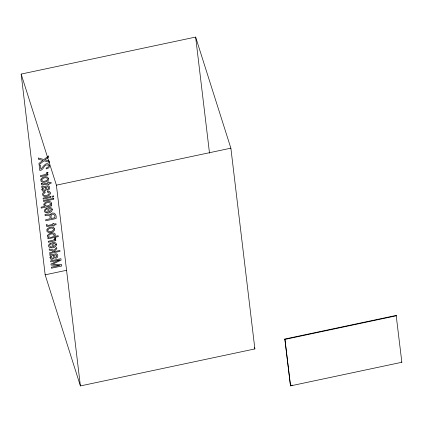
<?xml version="1.0" encoding="UTF-8"?>
<svg xmlns="http://www.w3.org/2000/svg" width="423" height="423" viewBox="0 0 423 423"><rect width="100%" height="100%" fill="white"/><g stroke="black" fill="none" stroke-linecap="round" stroke-linejoin="round"><path stroke-width="0.63" d="M21.15 74.073L195.632 37.071L230.873 148.172L254.879 348.927L80.396 385.929L45.155 274.828L21.15 74.073L56.391 185.168L80.396 385.929M56.391 185.168L230.873 148.172M45.155 274.828L66.48 270.308M284.838 339.035L396.177 315.426L396.293 315.796L284.954 339.405L284.838 339.035L290.511 385.882L401.85 362.273L396.177 315.426M290.395 385.512L292.325 385.104M401.734 361.903L401.85 362.273M254.482 347.674L254.879 348.927M284.954 339.405L290.511 385.882M195.632 37.071L209.517 153.2M48.682 178.654L48.682 179.241A3.188 2.295 -17.6 0 1 47.788 180.806C45.906 182.81 39.757 183.318 40.835 179.22C42.226 176.798 47.625 175.286 48.682 178.654M54.694 228.933L54.694 229.515A3.188 2.295 -17.6 0 1 53.8 231.085C51.918 233.089 45.769 233.591 46.847 229.499C48.238 227.077 53.636 225.565 54.694 228.933M51.209 209.644L50.707 210.86L49.168 211.659L48.798 208.565L50.57 208.692L51.209 209.644M52.304 209.353C52.209 215.476 38.942 212.859 46.689 208.111L46.8 209.031C44.315 209.755 45.779 213.15 48.164 211.897L47.677 207.82C49.258 207.333 51.923 207.238 52.304 209.353M55.381 244.542L54.879 245.752L53.34 246.556L52.97 243.463L54.741 243.59L55.381 244.542M56.476 244.251C56.381 250.374 43.114 247.756 50.86 243.008L50.972 243.923C48.486 244.653 49.956 248.047 52.336 246.794L51.849 242.717C53.43 242.231 56.095 242.136 56.476 244.251M49.544 165.647L49.332 167.032L48.338 168.105L46.239 168.914L46.123 167.968C47.355 167.841 48.983 166.731 48.185 165.34L47.741 164.97C43.622 163.976 43.907 170.596 39.767 170.474L39.159 165.367L40.354 165.113L40.841 169.179C42.829 167.207 46.911 160.111 49.544 165.647M54.234 234.955C54.049 237.25 49.438 238.392 48.529 236.193C48.767 233.988 53.298 232.867 54.234 234.955M50.395 192.946C50.596 196.917 41.274 198.281 42.691 193.427A2.649 1.909 -17.6 0 1 43.786 192.333L45.044 191.788L45.155 192.698L43.897 193.443L43.617 194.813A1.592 1.147 -17.6 0 0 44.431 195.415C46.096 195.659 49.872 195.045 49.079 192.65L47.487 192.201L47.381 191.291L49.591 191.55L50.395 192.946M47.413 235.817L47.577 236.933L48.798 237.742L47.836 237.948L47.942 238.81L58.295 236.616L58.184 235.706L54.44 236.499L55.18 235.59L55.233 234.125A2.913 2.099 -17.6 0 0 54.186 233.126C51.802 232.539 48.349 233.306 47.413 235.817M41.771 179.717C41.718 182.308 45.536 181.245 46.847 180.351A1.766 1.269 -17.6 0 0 47.577 179.326C47.429 176.486 42.501 177.803 41.771 179.717M47.783 229.996C47.73 232.581 51.548 231.524 52.859 230.625A1.766 1.269 -17.6 0 0 53.589 229.604C53.441 226.765 48.513 228.076 47.783 229.996M44.759 204.531C45.081 207.196 50.316 205.874 50.496 203.637C49.523 201.56 45.552 202.649 44.759 204.531M41.861 189.335C41.935 193.501 48.063 190.44 46.562 187.172L47.836 186.76L48.513 187.299L48.592 188.499L47.392 189.409L47.498 190.281C49.84 190.244 50.623 186.469 48.322 185.792C45.89 185.946 43.315 186.945 41.639 186.421L41.755 187.484L42.85 187.706L41.861 189.335M50.982 215.455L51.246 218.517L54.773 217.771C55.973 214.699 52.33 212.563 50.982 215.455M49.993 257.358C50.067 261.52 56.201 258.458 54.694 255.196L55.968 254.783L56.645 255.323L56.73 256.523L55.524 257.433L55.63 258.305C57.977 258.263 58.755 254.487 56.455 253.816C54.022 253.964 51.453 254.963 49.771 254.44L49.888 255.503L50.987 255.73L49.993 257.358M42.908 189.023L43.014 189.89C44.933 191.376 45.658 188.573 45.689 187.151L43.691 187.775L42.908 189.023M51.04 257.047L51.146 257.908C53.065 259.394 53.79 256.597 53.821 255.175L51.823 255.799L51.04 257.047M51.58 203.188L51.294 204.388L50.575 205.171L51.569 204.959L51.68 205.869L41.19 208.09L41.079 207.159L44.923 206.339C40.391 203.336 50.326 199.043 51.58 203.188M47.905 172.558L47.476 173.657L46.62 174.387L47.915 174.112L48.026 175L40.502 176.597L40.391 175.661L45.457 174.488L46.493 173.504L46.498 172.547L47.836 172.267L47.905 172.558M55.757 238.218L55.328 239.312L54.467 240.047L55.767 239.772L55.873 240.661L48.349 242.252L48.238 241.316L53.309 240.148L54.345 239.164L54.35 238.207L55.683 237.922L55.757 238.218M41.322 183.476L41.47 184.74L42.39 185.068L48.032 183.936L48.122 184.687L49.158 184.47L49.068 183.714L51.167 183.27L51.051 182.324L48.952 182.768L48.846 181.879L47.815 182.102L47.921 182.99L43.009 184.031L42.459 183.942L42.321 183.265L41.322 183.476M46.271 224.877L46.419 226.141L47.339 226.474L52.986 225.337L53.076 226.088L54.107 225.871L54.017 225.115L56.116 224.671L56.005 223.725L53.901 224.169L53.795 223.281L52.764 223.503L52.87 224.391L47.963 225.433L47.408 225.348L47.27 224.666L46.271 224.877M50.617 214.149L50.258 214.688L48.983 214.091L45.018 214.398L45.171 215.667C48.095 214.969 50.765 214.567 50.078 218.765L45.652 219.701L45.779 220.737L56.1 218.548C57.02 214.694 53.98 210.945 50.617 214.149M53.293 251.051L52.415 252.045L49.591 252.642L49.703 253.541L60.018 251.352L59.913 250.453L53.922 251.722L56.83 248.645L56.687 247.45L54.123 250.178L49.147 248.925L49.29 250.12L53.293 251.051M44.04 160.814L39.075 164.669L38.927 163.426L42.913 160.407L38.424 159.254L38.271 157.969L43.886 159.534L48.608 155.907L48.756 157.134L45.039 159.905L49.221 161.015L49.375 162.31L44.04 160.814M59.4 260.002L50.956 264.026L51.077 265.052L60.045 265.395L51.336 267.214L51.453 268.203L61.774 266.014L61.594 264.534L52.611 264.19L61.076 260.166L60.896 258.702L50.58 260.885L50.697 261.869L59.4 260.002M50.564 196.563L43.077 198.149L43.194 199.101L50.681 197.515L50.564 196.563M53.398 195.96L51.966 196.267L52.077 197.218L53.51 196.912L53.398 195.96M53.679 198.313L43.358 200.502L43.469 201.438L53.79 199.249L53.679 198.313"/></g></svg>
